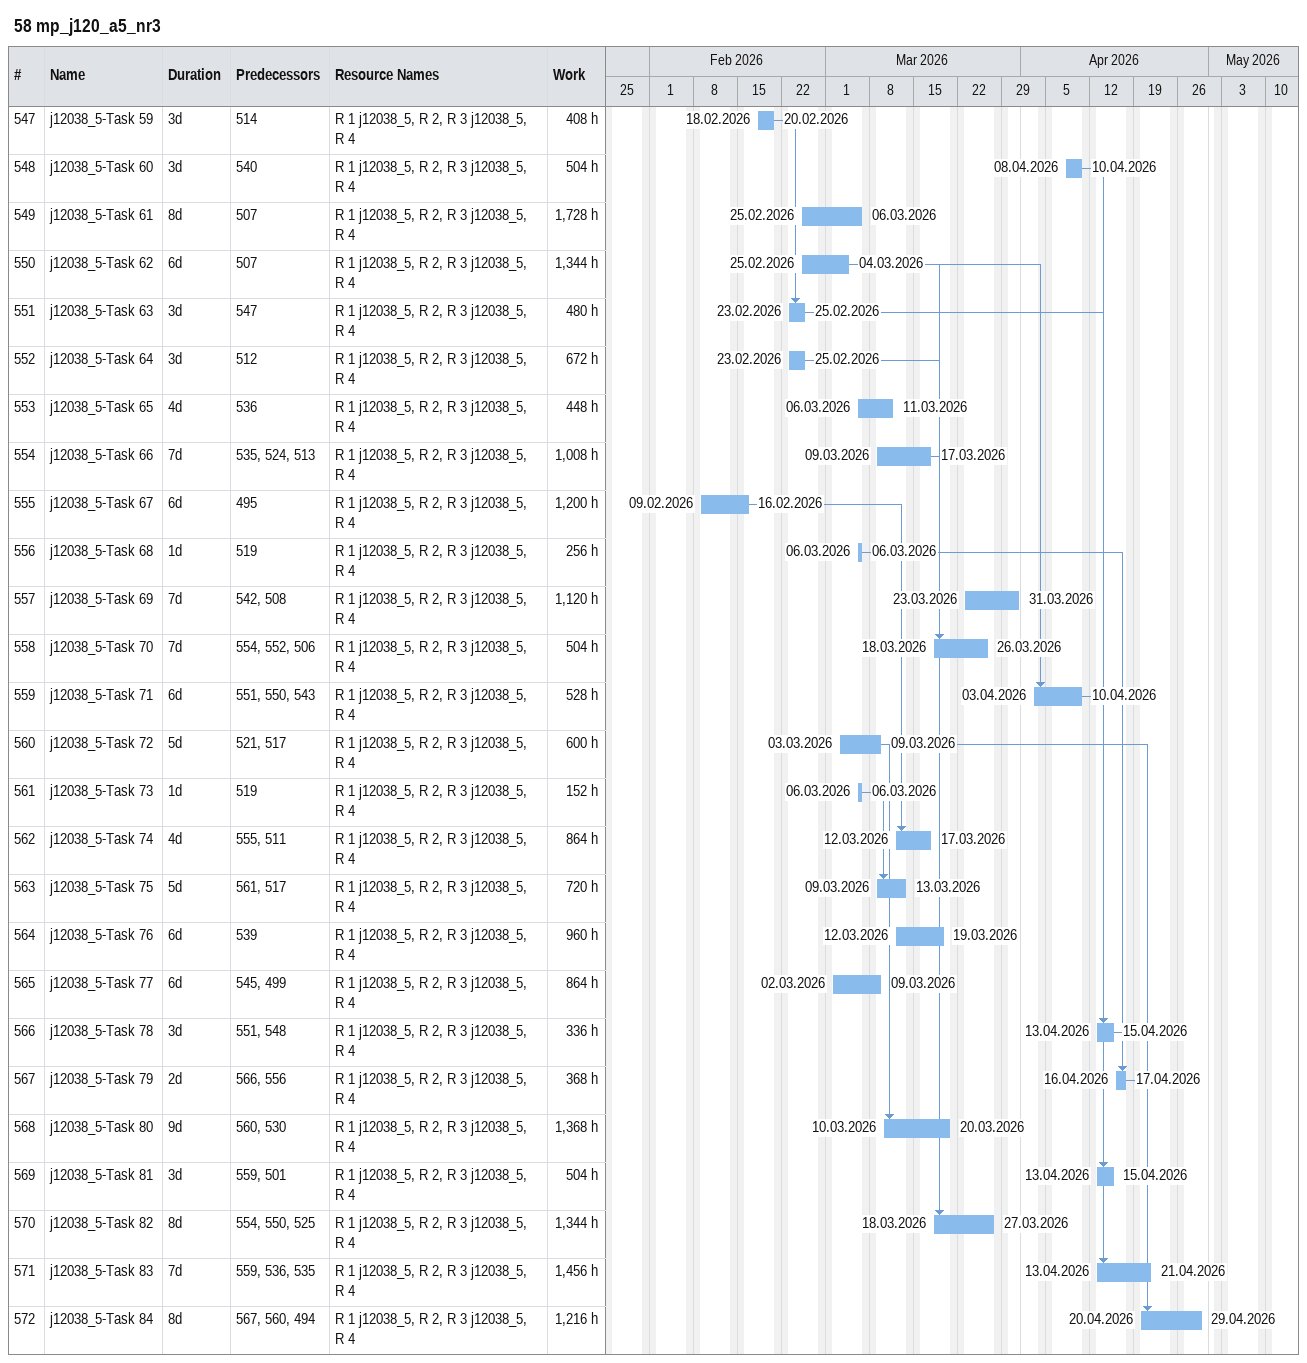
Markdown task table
58 mp_j120_a5_nr3

| ID | Task | Duration | Start | Finish | Predecessors | Resources | Work (h) |
|---|---|---|---|---|---|---|---|
| 547 | j12038_5-Task 59 | 3d | 2026-02-18 | 2026-02-20 | 514 | R 1 j12038_5, R 2, R 3 j12038_5, R 4 | 408 |
| 548 | j12038_5-Task 60 | 3d | 2026-04-08 | 2026-04-10 | 540 | R 1 j12038_5, R 2, R 3 j12038_5, R 4 | 504 |
| 549 | j12038_5-Task 61 | 8d | 2026-02-25 | 2026-03-06 | 507 | R 1 j12038_5, R 2, R 3 j12038_5, R 4 | 1728 |
| 550 | j12038_5-Task 62 | 6d | 2026-02-25 | 2026-03-04 | 507 | R 1 j12038_5, R 2, R 3 j12038_5, R 4 | 1344 |
| 551 | j12038_5-Task 63 | 3d | 2026-02-23 | 2026-02-25 | 547 | R 1 j12038_5, R 2, R 3 j12038_5, R 4 | 480 |
| 552 | j12038_5-Task 64 | 3d | 2026-02-23 | 2026-02-25 | 512 | R 1 j12038_5, R 2, R 3 j12038_5, R 4 | 672 |
| 553 | j12038_5-Task 65 | 4d | 2026-03-06 | 2026-03-11 | 536 | R 1 j12038_5, R 2, R 3 j12038_5, R 4 | 448 |
| 554 | j12038_5-Task 66 | 7d | 2026-03-09 | 2026-03-17 | 535, 524, 513 | R 1 j12038_5, R 2, R 3 j12038_5, R 4 | 1008 |
| 555 | j12038_5-Task 67 | 6d | 2026-02-09 | 2026-02-16 | 495 | R 1 j12038_5, R 2, R 3 j12038_5, R 4 | 1200 |
| 556 | j12038_5-Task 68 | 1d | 2026-03-06 | 2026-03-06 | 519 | R 1 j12038_5, R 2, R 3 j12038_5, R 4 | 256 |
| 557 | j12038_5-Task 69 | 7d | 2026-03-23 | 2026-03-31 | 542, 508 | R 1 j12038_5, R 2, R 3 j12038_5, R 4 | 1120 |
| 558 | j12038_5-Task 70 | 7d | 2026-03-18 | 2026-03-26 | 554, 552, 506 | R 1 j12038_5, R 2, R 3 j12038_5, R 4 | 504 |
| 559 | j12038_5-Task 71 | 6d | 2026-04-03 | 2026-04-10 | 551, 550, 543 | R 1 j12038_5, R 2, R 3 j12038_5, R 4 | 528 |
| 560 | j12038_5-Task 72 | 5d | 2026-03-03 | 2026-03-09 | 521, 517 | R 1 j12038_5, R 2, R 3 j12038_5, R 4 | 600 |
| 561 | j12038_5-Task 73 | 1d | 2026-03-06 | 2026-03-06 | 519 | R 1 j12038_5, R 2, R 3 j12038_5, R 4 | 152 |
| 562 | j12038_5-Task 74 | 4d | 2026-03-12 | 2026-03-17 | 555, 511 | R 1 j12038_5, R 2, R 3 j12038_5, R 4 | 864 |
| 563 | j12038_5-Task 75 | 5d | 2026-03-09 | 2026-03-13 | 561, 517 | R 1 j12038_5, R 2, R 3 j12038_5, R 4 | 720 |
| 564 | j12038_5-Task 76 | 6d | 2026-03-12 | 2026-03-19 | 539 | R 1 j12038_5, R 2, R 3 j12038_5, R 4 | 960 |
| 565 | j12038_5-Task 77 | 6d | 2026-03-02 | 2026-03-09 | 545, 499 | R 1 j12038_5, R 2, R 3 j12038_5, R 4 | 864 |
| 566 | j12038_5-Task 78 | 3d | 2026-04-13 | 2026-04-15 | 551, 548 | R 1 j12038_5, R 2, R 3 j12038_5, R 4 | 336 |
| 567 | j12038_5-Task 79 | 2d | 2026-04-16 | 2026-04-17 | 566, 556 | R 1 j12038_5, R 2, R 3 j12038_5, R 4 | 368 |
| 568 | j12038_5-Task 80 | 9d | 2026-03-10 | 2026-03-20 | 560, 530 | R 1 j12038_5, R 2, R 3 j12038_5, R 4 | 1368 |
| 569 | j12038_5-Task 81 | 3d | 2026-04-13 | 2026-04-15 | 559, 501 | R 1 j12038_5, R 2, R 3 j12038_5, R 4 | 504 |
| 570 | j12038_5-Task 82 | 8d | 2026-03-18 | 2026-03-27 | 554, 550, 525 | R 1 j12038_5, R 2, R 3 j12038_5, R 4 | 1344 |
| 571 | j12038_5-Task 83 | 7d | 2026-04-13 | 2026-04-21 | 559, 536, 535 | R 1 j12038_5, R 2, R 3 j12038_5, R 4 | 1456 |
| 572 | j12038_5-Task 84 | 8d | 2026-04-20 | 2026-04-29 | 567, 560, 494 | R 1 j12038_5, R 2, R 3 j12038_5, R 4 | 1216 |
